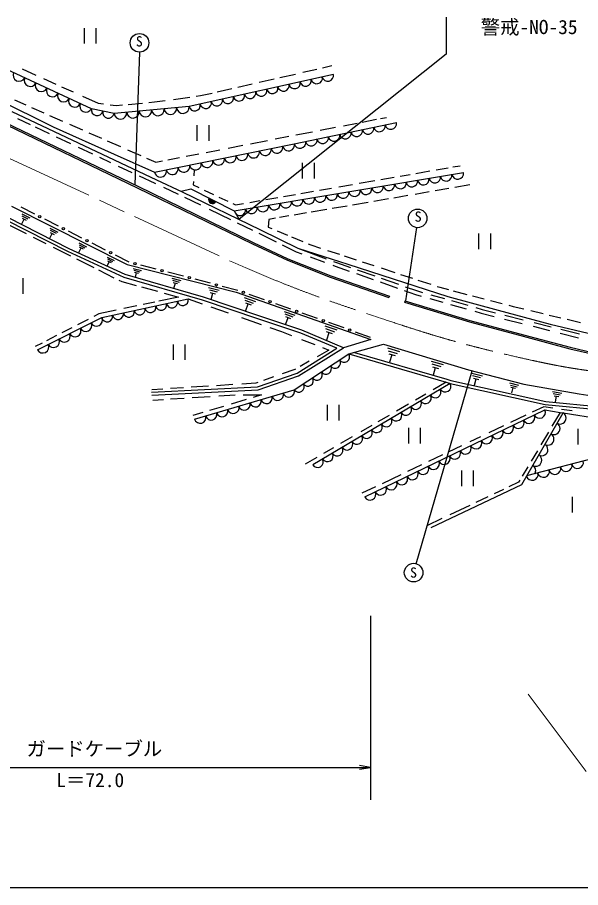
# Model space of a CAD drawing. Units: millimetres, scale not verified. Extents: x 40000 to 680000, y 20000 to 380000.
# Drawn here: x 87842 to 160438, y 205000 to 317228 of the extents above; entities that cross this region are included whole.
import ezdxf
from ezdxf.enums import TextEntityAlignment as Align

# ---------------------------------------------------------------- set-up
doc = ezdxf.new("R2010")
doc.units = ezdxf.units.MM
doc.header["$LTSCALE"] = 1000
doc.linetypes.add('CHAIN', pattern=[18.5, 12, -1.5, 3.5, -1.5])
for name, color, linetype, lineweight in [('M-BGD', 7, 'Continuous', 25), ('M-BMK', 2, 'CHAIN', 13), ('M-STR-HTXT', 7, 'Continuous', 13), ('M-STR-STR3', 7, 'Continuous', 25), ('M-STR-STRC', 7, 'Continuous', 25), ('M-TTL-BAND', 7, 'Continuous', 25)]:
    doc.layers.add(name, color=color, linetype=linetype, lineweight=lineweight)
doc.styles.add('ＭＳ ゴシック', font='')
doc.styles.get('ＭＳ ゴシック').set_extended_font_data('MS Gothic')

# ---------------------------------------------------------------- blocks, each defined once
blk = doc.blocks.new('open_arrow')
at = {"color": 0, "linetype": 'Continuous', "lineweight": -2}
blk.add_lwpolyline([(7.5, 1.25), (0, 0), (7.5, -1.25)], dxfattribs=at)

msp = doc.modelspace()

# ---------------------------------------------------------------- linework, layer by layer
at = {"layer": 'M-BGD'}
for p, q in [((96466, 315856), (96466, 313856)), ((97966, 315856), (97966, 313856)), ((70120, 311238), (103263, 295263)), ((70207, 311418), (103350, 295443)), ((127152, 310721), (128390, 311004)), ((97382, 305457), (85922, 310776)), ((88463, 310594), (90222, 309796)), ((128574, 309879), (109976, 305730)), ((121666, 309467), (123670, 309925)), ((124651, 310149), (126430, 310556)), ((91201, 309352), (92800, 308627)), ((116269, 308234), (118113, 308656)), ((118989, 308856), (120934, 309300)), ((83207, 307696), (92434, 303099)), ((93541, 308291), (95041, 307610)), ((113583, 307621), (115495, 308057)), ((87458, 306581), (88917, 305939)), ((96216, 307077), (98252, 306153)), ((105513, 306322), (106897, 306511)), ((107959, 306656), (110069, 306945)), ((110889, 307057), (111456, 307135)), ((111456, 307135), (112959, 307478)), ((89672, 305607), (91243, 304916)), ((100315, 304831), (97382, 305457)), ((98252, 306153), (98929, 306071)), ((99812, 305963), (100551, 305873)), ((109976, 305730), (100315, 304831)), ((100551, 305873), (101373, 305947)), ((102104, 306014), (103974, 306183)), ((104783, 306256), (105513, 306322)), ((87113, 305077), (105769, 296288)), ((87852, 304176), (89489, 303405)), ((91997, 304584), (93674, 303846)), ((134640, 304183), (135436, 304337)), ((90146, 303095), (91930, 302255)), ((92434, 303099), (100327, 299582)), ((94572, 303451), (96234, 302719)), ((111010, 301319), (111010, 303319)), ((112510, 303319), (112510, 301319)), ((123536, 300939), (136691, 303681)), ((126871, 302676), (128865, 303063)), ((129890, 303261), (131637, 303600)), ((132303, 303729), (134119, 304082)), ((97054, 302359), (98663, 301650)), ((121076, 301552), (122832, 301893)), ((123744, 302070), (125883, 302484)), ((92839, 301827), (94664, 300967)), ((99399, 301326), (101114, 300572)), ((105534, 297255), (123536, 300939)), ((117889, 300934), (120087, 301360)), ((95685, 300486), (97542, 299611)), ((102035, 300166), (103751, 299411)), ((112170, 299825), (113929, 300166)), ((115026, 300379), (116891, 300741)), ((98407, 299204), (99836, 298530)), ((100327, 299582), (105534, 297255)), ((104472, 299094), (105673, 298565)), ((105673, 298565), (106524, 298730)), ((107242, 298869), (108744, 299161)), ((109595, 299326), (111238, 299644)), ((100850, 298053), (102578, 297239)), ((110634, 297579), (110583, 296809)), ((124596, 296458), (124596, 298458)), ((126096, 298458), (126096, 296458)), ((139198, 297106), (140999, 297421)), ((141839, 297568), (143384, 297838)), ((143983, 297942), (144903, 298103)), ((103517, 296796), (105557, 295835)), ((105769, 296288), (109076, 294753)), ((115786, 292286), (145336, 297237)), ((134700, 296320), (136408, 296619)), ((137168, 296751), (138468, 296979)), ((103263, 295263), (118144, 288011)), ((103350, 295443), (118230, 288192)), ((105557, 295835), (105653, 295791)), ((106653, 295326), (108571, 294436)), ((110535, 296085), (110504, 295620)), ((110504, 295620), (111246, 295271)), ((126797, 294939), (128351, 295211)), ((129285, 295374), (131055, 295683)), ((131890, 295829), (133906, 296181)), ((146173, 295614), (144227, 295281)), ((108972, 294801), (110185, 295137)), ((109076, 294753), (119167, 289830)), ((109391, 294043), (111426, 293050)), ((110185, 295137), (115786, 292286)), ((111902, 294961), (113124, 294386)), ((113820, 294058), (114965, 293519)), ((122121, 294122), (123678, 294394)), ((124376, 294516), (126017, 294803)), ((138155, 294239), (136372, 293934)), ((140918, 294713), (139109, 294403)), ((143446, 295147), (141696, 294847)), ((115604, 293218), (115966, 293047)), ((115966, 293047), (116990, 293226)), ((117789, 293365), (119102, 293595)), ((119851, 293726), (121394, 293995)), ((133051, 293364), (131043, 293020)), ((135662, 293812), (133773, 293488)), ((87071, 292884), (101986, 285357)), ((90073, 291865), (88334, 292752)), ((88413, 291878), (89423, 291368)), ((112559, 292497), (115305, 291158)), ((115786, 292286), (116425, 291168)), ((125106, 292002), (123525, 291731)), ((127741, 292453), (125710, 292105)), ((130359, 292902), (128415, 292569)), ((85956, 290846), (88953, 289341)), ((94353, 287018), (86470, 291048)), ((94528, 287378), (86687, 291386)), ((88403, 290608), (88713, 291218)), ((88433, 291618), (89193, 291228)), ((88453, 291348), (88963, 291088)), ((93117, 290314), (91378, 291201)), ((116153, 290744), (118133, 289778)), ((120256, 291170), (120169, 290189)), ((121100, 291315), (120256, 291170)), ((122851, 291615), (121611, 291402)), ((92033, 290048), (93063, 289528)), ((92063, 289778), (92833, 289388)), ((96160, 288763), (94421, 289650)), ((119167, 289830), (123977, 287469)), ((120169, 290189), (120658, 289984)), ((121337, 289699), (122655, 289146)), ((89869, 288882), (91520, 288053)), ((92023, 288748), (92343, 289368)), ((92083, 289498), (92593, 289238)), ((118947, 289381), (121203, 288274)), ((123176, 288928), (124614, 288324)), ((147323, 287348), (147323, 289348)), ((148823, 289348), (148823, 287348)), ((92471, 287576), (94699, 286458)), ((101742, 284068), (94528, 287378)), ((95773, 288158), (96763, 287658)), ((95773, 286918), (96073, 287518)), ((95803, 287898), (96543, 287528)), ((95823, 287638), (96323, 287388)), ((99203, 287212), (97464, 288099)), ((118144, 288011), (122637, 285899)), ((118230, 288192), (122717, 286083)), ((121976, 287894), (123779, 287009)), ((123977, 287469), (127661, 286104)), ((123977, 287469), (130433, 285388)), ((125318, 288029), (125675, 287880)), ((125675, 287880), (126916, 287472)), ((101602, 283692), (94353, 287018)), ((99423, 286308), (100313, 285868)), ((102246, 285661), (100507, 286548)), ((123779, 287009), (124500, 286742)), ((125588, 286339), (127446, 285651)), ((127803, 287181), (129352, 286673)), ((129954, 286476), (131509, 285965)), ((95468, 286072), (97696, 284954)), ((99423, 285198), (99693, 285738)), ((99453, 286078), (100113, 285748)), ((99473, 285848), (99913, 285618)), ((101986, 285357), (116029, 281803)), ((105747, 284752), (103747, 285271)), ((122637, 285899), (128169, 283709)), ((122717, 286083), (128239, 283897)), ((128493, 285262), (128823, 285140)), ((128606, 285754), (128993, 285610)), ((128823, 285140), (130593, 284517)), ((128993, 285610), (130760, 284988)), ((130433, 285388), (136289, 283504)), ((132295, 285707), (133772, 285223)), ((98295, 284653), (100275, 283660)), ((111813, 281141), (101742, 284068)), ((102783, 284848), (103823, 284578)), ((102863, 284608), (103643, 284408)), ((102943, 284368), (103463, 284238)), ((103043, 283678), (103203, 284308)), ((109248, 283842), (107247, 284362)), ((131537, 284185), (133691, 283426)), ((131658, 284672), (133898, 283883)), ((134720, 284912), (136477, 284335)), ((137234, 284087), (138788, 283577)), ((88535, 283583), (88535, 281583)), ((100908, 283342), (101292, 283149)), ((101292, 283149), (103156, 282645)), ((111693, 280759), (101602, 283692)), ((107733, 283588), (108903, 283298)), ((107823, 283318), (108703, 283098)), ((107903, 283048), (108493, 282898)), ((108023, 282268), (108203, 282978)), ((112749, 282932), (110748, 283452)), ((128169, 283709), (135727, 281100)), ((128239, 283897), (135793, 281289)), ((134596, 283108), (136829, 282322)), ((134726, 283592), (136963, 282805)), ((136289, 283504), (143344, 281244)), ((139468, 283354), (141141, 282805)), ((103837, 282461), (105899, 281904)), ((112473, 282388), (113833, 282048)), ((112583, 282078), (113603, 281818)), ((112683, 281758), (113363, 281588)), ((116249, 282023), (114249, 282542)), ((116029, 281803), (133419, 275704)), ((137687, 282020), (139137, 281509)), ((137847, 282493), (139289, 281986)), ((139289, 281986), (140057, 281766)), ((141951, 282539), (142299, 282425)), ((142299, 282425), (143430, 282129)), ((144012, 281977), (145789, 281512)), ((98719, 278529), (109853, 280918)), ((108621, 281168), (106081, 280629)), ((106759, 281671), (108621, 281168)), ((109853, 280918), (111678, 280281)), ((118969, 278322), (111693, 280759)), ((119096, 278701), (111813, 281141)), ((112813, 280858), (113023, 281678)), ((117073, 281118), (118533, 280608)), ((117153, 280768), (118253, 280378)), ((119675, 280810), (117717, 281503)), ((135793, 281289), (135727, 281100)), ((137777, 280690), (137719, 280498)), ((137777, 280690), (146152, 278153)), ((139137, 281509), (139881, 281297)), ((141006, 280976), (142698, 280493)), ((141141, 281458), (142884, 280960)), ((143344, 281244), (149817, 279463)), ((143777, 280706), (145888, 280104)), ((146496, 281327), (148027, 280927)), ((148832, 280717), (150344, 280321)), ((100581, 279463), (98350, 278990)), ((103247, 280028), (101574, 279674)), ((105559, 280519), (104060, 280201)), ((112759, 279904), (115028, 279111)), ((117233, 280408), (117963, 280148)), ((117293, 279408), (117603, 280278)), ((123100, 279597), (121143, 280290)), ((137719, 280498), (146098, 277961)), ((143653, 280221), (145697, 279638)), ((146929, 279807), (147743, 279575)), ((147743, 279575), (149475, 279137)), ((149817, 279463), (156529, 277682)), ((151181, 280102), (151736, 279957)), ((151736, 279957), (153119, 279627)), ((90427, 274372), (98719, 278529)), ((98350, 278990), (97697, 278654)), ((116721, 278520), (119277, 277627)), ((124497, 276889), (119096, 278701)), ((122223, 279308), (123603, 278828)), ((122303, 278978), (123333, 278618)), ((122383, 278638), (123063, 278398)), ((122433, 277698), (122723, 278518)), ((126526, 278384), (124568, 279077)), ((146811, 279321), (147613, 279092)), ((147613, 279092), (149314, 278662)), ((150622, 278331), (152903, 277754)), ((150665, 278836), (153047, 278233)), ((154041, 279407), (155630, 279028)), ((156393, 278846), (157871, 278493)), ((94872, 277203), (93554, 276526)), ((96954, 278273), (95569, 277561)), ((124356, 276515), (118969, 278322)), ((120400, 277235), (121896, 276713)), ((127483, 277468), (129023, 276928)), ((129951, 277171), (127994, 277864)), ((146098, 277961), (153049, 276098)), ((146152, 278153), (153101, 276292)), ((154311, 277398), (156449, 276857)), ((154456, 277877), (156628, 277328)), ((156529, 277682), (163173, 276073)), ((158708, 278293), (160429, 277883)), ((92890, 276185), (91607, 275525)), ((121896, 276713), (123175, 276211)), ((129000, 274555), (124356, 276515)), ((129864, 274624), (124497, 276889)), ((127573, 277098), (128723, 276688)), ((127653, 276718), (128423, 276448)), ((127713, 275658), (128043, 276588)), ((133377, 275958), (131419, 276651)), ((153049, 276098), (159050, 274484)), ((153101, 276292), (159099, 274679)), ((157788, 276518), (160150, 275921)), ((157880, 277011), (160282, 276403)), ((91033, 275230), (90144, 274773)), ((107922, 275060), (107922, 273060)), ((109422, 275060), (109422, 273060)), ((124482, 275698), (126180, 275032)), ((133419, 275704), (129864, 274624)), ((130547, 273824), (135030, 275066)), ((135030, 275066), (145988, 271775)), ((123905, 271363), (129000, 274555)), ((124079, 271000), (129864, 274624)), ((127983, 274324), (126495, 273470)), ((127153, 274649), (127983, 274324)), ((131280, 274027), (143213, 270551)), ((135533, 274608), (137103, 274138)), ((135633, 274238), (136813, 273878)), ((135733, 273858), (136523, 273618)), ((159050, 274484), (163160, 273530)), ((159099, 274679), (163193, 273727)), ((123527, 269213), (130547, 273824)), ((125469, 272881), (124293, 272206)), ((130547, 273824), (143104, 270166)), ((135843, 272798), (136133, 273738)), ((141163, 272908), (142713, 272448)), ((123610, 271815), (121963, 271238)), ((123707, 271870), (123610, 271815)), ((141263, 272548), (142433, 272198)), ((141363, 272178), (142143, 271938)), ((141473, 271128), (141753, 272058)), ((145988, 271775), (153103, 269930)), ((118809, 269584), (123905, 271363)), ((118887, 269188), (124079, 271000)), ((120859, 270852), (119578, 270403)), ((143213, 270551), (143710, 270413)), ((146413, 271358), (147783, 270998)), ((146513, 271038), (147543, 270768)), ((146613, 270718), (147303, 270538)), ((146743, 269808), (146963, 270628)), ((105136, 268890), (118809, 269584)), ((109233, 269460), (107588, 269354)), ((112466, 269667), (110241, 269524)), ((115616, 269868), (113503, 269733)), ((118592, 270059), (116767, 269942)), ((118818, 270137), (118592, 270059)), ((143613, 270025), (125908, 259541)), ((143104, 270166), (141439, 269198)), ((143104, 270166), (143613, 270025)), ((143613, 270025), (155881, 267292)), ((143710, 270413), (155944, 267687)), ((151293, 270088), (152443, 269788)), ((151383, 269818), (152243, 269598)), ((151463, 269548), (152043, 269408)), ((151573, 268788), (151753, 269478)), ((153103, 269930), (160270, 268665)), ((106589, 269290), (105152, 269198)), ((105157, 268491), (118887, 269188)), ((110352, 268186), (112695, 268332)), ((110679, 265405), (123527, 269213)), ((113822, 268402), (115918, 268532)), ((116930, 268553), (119309, 268553)), ((119309, 268553), (118229, 268225)), ((140480, 268641), (139143, 267863)), ((156813, 268968), (158013, 268758)), ((156923, 268708), (157823, 268548)), ((157033, 268438), (157633, 268338)), ((157203, 267668), (157333, 268388)), ((160270, 268665), (167175, 267611)), ((105295, 267872), (106678, 267958)), ((107570, 268014), (109336, 268123)), ((117323, 267950), (115381, 267361)), ((127766, 267254), (127766, 265254)), ((129266, 267254), (129266, 265254)), ((138240, 267338), (136724, 266457)), ((155881, 267292), (166837, 266237)), ((155944, 267687), (167255, 266599)), ((111751, 266258), (110457, 265865)), ((114397, 267062), (112583, 266511)), ((132611, 255395), (155824, 266613)), ((152852, 257001), (158181, 266238)), ((155691, 267015), (154196, 266303)), ((156852, 266841), (155691, 267015)), ((155824, 266613), (157806, 266292)), ((157806, 266292), (156750, 264513)), ((157806, 266292), (158181, 266238)), ((159351, 266467), (157959, 266675)), ((158181, 266238), (166773, 264870)), ((135776, 265905), (134313, 265054)), ((153384, 265916), (151423, 264983)), ((133547, 264609), (132126, 263783)), ((138253, 264274), (138253, 262274)), ((139753, 264274), (139753, 262274)), ((150506, 264547), (148609, 263643)), ((160063, 264155), (160063, 262155)), ((130975, 263114), (129495, 262253)), ((147556, 263142), (146183, 262489)), ((156284, 263728), (155324, 262110)), ((128589, 261726), (127304, 260979)), ((145098, 261972), (143379, 261154)), ((166615, 261520), (153478, 258086)), ((126454, 260484), (124953, 259612)), ((142658, 260811), (140846, 259948)), ((154863, 261333), (154057, 259975)), ((139943, 259519), (138133, 258657)), ((153628, 259253), (152929, 258075)), ((137247, 258235), (134848, 257093)), ((145106, 258792), (145106, 256792)), ((146606, 258792), (146606, 256792)), ((152451, 257269), (151209, 256682)), ((152627, 257565), (152451, 257269)), ((134021, 256700), (132236, 255850)), ((141179, 251459), (152852, 257001)), ((150514, 256353), (149297, 255777)), ((148491, 255396), (146933, 254660)), ((159348, 255396), (159348, 253396)), ((146167, 254298), (143594, 253081)), ((142537, 252581), (140617, 251673))]:
    msp.add_line(p, q, dxfattribs=at)
for centre in [(90725, 291533), (93769, 289982), (96812, 288431), (99855, 286880), (102996, 285466), (106497, 284557), (109998, 283647), (113499, 282737), (116983, 281763), (120409, 280550), (123834, 279337), (127260, 278124), (130685, 276911)]:
    msp.add_circle(centre, 150, dxfattribs=at)
for centre, radius, start, end in [((88071, 309778), 790, 155.10098, 335.10098), ((127858, 309720), 733, 192.57558, 12.57558), ((89503, 309114), 790, 155.10098, 335.10098), ((90936, 308449), 790, 155.10098, 335.10098), ((123567, 308762), 733, 192.57558, 12.57558), ((124997, 309081), 733, 192.57558, 12.57558), ((126428, 309400), 733, 192.57558, 12.57558), ((92368, 307784), 790, 155.10098, 335.10098), ((117844, 307486), 733, 192.57558, 12.57558), ((119275, 307805), 733, 192.57558, 12.57558), ((120705, 308124), 733, 192.57558, 12.57558), ((122136, 308443), 733, 192.57558, 12.57558), ((93801, 307119), 790, 155.10098, 335.10098), ((95233, 306454), 790, 155.10098, 335.10098), ((113552, 306528), 733, 192.57558, 12.57558), ((114983, 306847), 733, 192.57558, 12.57558), ((116414, 307166), 733, 192.57558, 12.57558), ((96666, 305789), 790, 155.10098, 335.10098), ((98115, 305300), 750, 167.95742, 347.95742), ((104341, 305206), 808, 185.31989, 5.31989), ((105951, 305356), 808, 185.31989, 5.31989), ((107561, 305506), 808, 185.31989, 5.31989), ((109171, 305655), 808, 185.31989, 5.31989), ((110691, 305890), 733, 192.57558, 12.57558), ((112122, 306209), 733, 192.57558, 12.57558), ((99582, 304987), 750, 167.95742, 347.95742), ((101120, 304906), 808, 185.31989, 5.31989), ((102731, 305056), 808, 185.31989, 5.31989), ((133037, 302919), 747, 191.77311, 11.77311), ((134499, 303224), 747, 191.77311, 11.77311), ((135960, 303528), 747, 191.77311, 11.77311), ((128652, 302005), 747, 191.77311, 11.77311), ((130114, 302310), 747, 191.77311, 11.77311), ((131575, 302614), 747, 191.77311, 11.77311), ((122786, 300785), 766, 191.56398, 11.56398), ((124267, 301091), 747, 191.77311, 11.77311), ((125728, 301396), 747, 191.77311, 11.77311), ((127190, 301700), 747, 191.77311, 11.77311), ((116785, 299557), 766, 191.56398, 11.56398), ((118285, 299864), 766, 191.56398, 11.56398), ((119785, 300171), 766, 191.56398, 11.56398), ((121286, 300478), 766, 191.56398, 11.56398), ((112285, 298637), 766, 191.56398, 11.56398), ((113785, 298944), 766, 191.56398, 11.56398), ((115285, 299251), 766, 191.56398, 11.56398), ((106284, 297409), 766, 191.56398, 11.56398), ((107784, 297716), 766, 191.56398, 11.56398), ((109284, 298023), 766, 191.56398, 11.56398), ((110784, 298330), 766, 191.56398, 11.56398), ((140165, 296370), 749, 189.51136, 9.51136), ((141643, 296618), 749, 189.51136, 9.51136), ((143120, 296865), 749, 189.51136, 9.51136), ((144598, 297113), 749, 189.51136, 9.51136), ((132777, 295132), 749, 189.51136, 9.51136), ((134255, 295380), 749, 189.51136, 9.51136), ((135732, 295628), 749, 189.51136, 9.51136), ((137210, 295875), 749, 189.51136, 9.51136), ((138688, 296123), 749, 189.51136, 9.51136), ((126867, 294142), 749, 189.51136, 9.51136), ((128345, 294390), 749, 189.51136, 9.51136), ((129822, 294637), 749, 189.51136, 9.51136), ((131300, 294885), 749, 189.51136, 9.51136), ((112985, 293711), 500, 153.01977, 333.01977), ((112985, 293711), 500, 153.01977, 333.01977), ((112985, 293711), 450, 153.01977, 333.01977), ((112985, 293711), 400, 153.01977, 333.01977), ((112985, 293711), 350, 153.01977, 333.01977), ((112985, 293711), 300, 153.01977, 333.01977), ((112985, 293711), 250, 153.01977, 333.01977), ((112985, 293711), 200, 153.01977, 333.01977), ((112985, 293711), 150, 153.01977, 333.01977), ((112985, 293711), 100, 153.01977, 333.01977), ((112985, 293711), 50, 153.01977, 333.01977), ((119480, 292904), 749, 189.51136, 9.51136), ((120957, 293152), 749, 189.51136, 9.51136), ((122435, 293400), 749, 189.51136, 9.51136), ((123912, 293647), 749, 189.51136, 9.51136), ((125390, 293895), 749, 189.51136, 9.51136), ((116525, 292409), 749, 189.51136, 9.51136), ((118002, 292657), 749, 189.51136, 9.51136), ((107765, 280470), 712, 192.11155, 12.11155), ((109157, 280769), 712, 192.11155, 12.11155), ((103590, 279574), 712, 192.11155, 12.11155), ((104982, 279873), 712, 192.11155, 12.11155), ((106374, 280172), 712, 192.11155, 12.11155), ((98028, 278183), 773, 206.63106, 26.63106), ((99415, 278678), 712, 192.11155, 12.11155), ((100806, 278977), 712, 192.11155, 12.11155), ((102198, 279276), 712, 192.11155, 12.11155), ((96646, 277490), 773, 206.63106, 26.63106), ((93882, 276104), 773, 206.63106, 26.63106), ((95264, 276797), 773, 206.63106, 26.63106), ((91118, 274718), 773, 206.63106, 26.63106), ((92500, 275411), 773, 206.63106, 26.63106), ((128792, 272672), 700, 213.2971, 33.2971), ((129962, 273440), 700, 213.2971, 33.2971), ((127622, 271903), 700, 213.2971, 33.2971), ((125282, 270366), 700, 213.2971, 33.2971), ((126452, 271134), 700, 213.2971, 33.2971), ((124112, 269597), 700, 213.2971, 33.2971), ((142981, 269651), 735, 210.63098, 30.63098), ((119958, 268155), 744, 196.51067, 16.51067), ((121385, 268578), 744, 196.51067, 16.51067), ((122813, 269002), 744, 196.51067, 16.51067), ((140451, 268153), 735, 210.63098, 30.63098), ((141716, 268902), 735, 210.63098, 30.63098), ((117103, 267309), 744, 196.51067, 16.51067), ((118530, 267732), 744, 196.51067, 16.51067), ((139187, 267404), 735, 210.63098, 30.63098), ((112821, 266040), 744, 196.51067, 16.51067), ((114248, 266463), 744, 196.51067, 16.51067), ((115675, 266886), 744, 196.51067, 16.51067), ((136657, 265906), 735, 210.63098, 30.63098), ((137922, 266655), 735, 210.63098, 30.63098), ((155142, 266283), 758, 205.79335, 25.79335), ((157789, 265559), 784, 240.02315, 60.02315), ((111393, 265617), 744, 196.51067, 16.51067), ((135393, 265158), 735, 210.63098, 30.63098), ((152411, 264963), 758, 205.79335, 25.79335), ((153776, 265623), 758, 205.79335, 25.79335), ((157005, 264200), 784, 240.02315, 60.02315), ((132863, 263660), 735, 210.63098, 30.63098), ((134128, 264409), 735, 210.63098, 30.63098), ((149680, 263643), 758, 205.79335, 25.79335), ((151045, 264303), 758, 205.79335, 25.79335), ((131599, 262911), 735, 210.63098, 30.63098), ((146949, 262324), 758, 205.79335, 25.79335), ((148314, 262984), 758, 205.79335, 25.79335), ((156221, 262841), 784, 240.02315, 60.02315), ((129069, 261413), 735, 210.63098, 30.63098), ((130334, 262162), 735, 210.63098, 30.63098), ((145583, 261664), 758, 205.79335, 25.79335), ((155438, 261483), 784, 240.02315, 60.02315), ((127805, 260665), 735, 210.63098, 30.63098), ((142852, 260344), 758, 205.79335, 25.79335), ((144218, 261004), 758, 205.79335, 25.79335), ((154654, 260124), 784, 240.02315, 60.02315), ((126540, 259916), 735, 210.63098, 30.63098), ((140121, 259024), 758, 205.79335, 25.79335), ((141487, 259684), 758, 205.79335, 25.79335), ((153870, 258765), 784, 329.27329, 60.02315), ((158587, 259421), 754, 194.64822, 14.64822), ((160047, 259803), 754, 194.64822, 14.64822), ((138756, 258364), 758, 205.79335, 25.79335), ((154208, 258277), 754, 194.64822, 14.64822), ((155668, 258658), 754, 194.64822, 14.64822), ((157127, 259040), 754, 194.64822, 14.64822), ((136025, 257044), 758, 205.79335, 25.79335), ((137390, 257704), 758, 205.79335, 25.79335), ((133294, 255724), 758, 205.79335, 25.79335), ((134659, 256384), 758, 205.79335, 25.79335)]:
    msp.add_arc(centre, radius, start, end, dxfattribs=at)
at = {"layer": 'M-BMK'}
msp.add_line((69419, 307170), (115591, 285641), dxfattribs=at)
msp.add_open_spline([(115591, 285641), (117730, 284726), (119869, 283812), (122028, 282947), (123882, 282204), (125751, 281498), (127632, 280827), (129662, 280102), (131706, 279419), (133751, 278736), (136881, 277692), (140013, 276649), (143183, 275738), (146172, 274878), (149196, 274136), (152230, 273437), (154554, 272903), (156884, 272394), (159234, 272006), (161343, 271658), (163468, 271407), (165594, 271156)], degree=3, knots=[0, 0, 0, 0, 1, 1, 1, 2, 2, 2, 3, 3, 3, 4, 4, 4, 5, 5, 5, 6, 6, 6, 7, 7, 7, 7], dxfattribs=at)
at = {"layer": 'M-STR-HTXT'}
msp.add_line((161170, 219967), (153670, 229967), dxfattribs=at)
at = {"layer": 'M-STR-STR3'}
for p, q in [((133377, 240049), (133377, 216310)), ((67109, 220502), (133377, 220502))]:
    msp.add_line(p, q, dxfattribs=at)
at = {"layer": 'M-STR-STRC'}
for p, q in [((143126, 317278), (143126, 312482)), ((103560, 312749), (102982, 295620)), ((143126, 312482), (116415, 291185)), ((139288, 290118), (137851, 280667)), ((139240, 246775), (146464, 271641))]:
    msp.add_line(p, q, dxfattribs=at)
for centre in [(103583, 313949), (139435, 291309), (138911, 245621)]:
    msp.add_circle(centre, 1200, dxfattribs=at)
at = {"layer": 'M-TTL-BAND'}
msp.add_line((40000, 205000), (579000, 205000), dxfattribs=at)

# ---------------------------------------------------------------- block references
at = {"layer": 'M-STR-STR3', "xscale": 193, "yscale": 193, "rotation": 180}
msp.add_blockref('open_arrow', (133377, 220502), dxfattribs=at)

# ---------------------------------------------------------------- texts
at = {"layer": 'M-STR-STR3', "style": 'ＭＳ ゴシック'}
for s, p in [('ガードケーブル', (89011, 221435)), ('L＝72.0', (92863, 217406))]:
    msp.add_text(s, height=1833, dxfattribs=at).set_placement(p, align=Align.BOTTOM_LEFT)
at = {"layer": 'M-STR-STRC', "style": 'ＭＳ ゴシック'}
for s, height, p in [('警戒-NO-35', 1833, (147560, 314522)), ('S', 1320, (103104, 313086)), ('S', 1320, (139047, 290481)), ('S', 1320, (138454, 244576))]:
    msp.add_text(s, height=height, dxfattribs=at).set_placement(p, align=Align.BOTTOM_LEFT)

doc.saveas('drawing.dxf')
